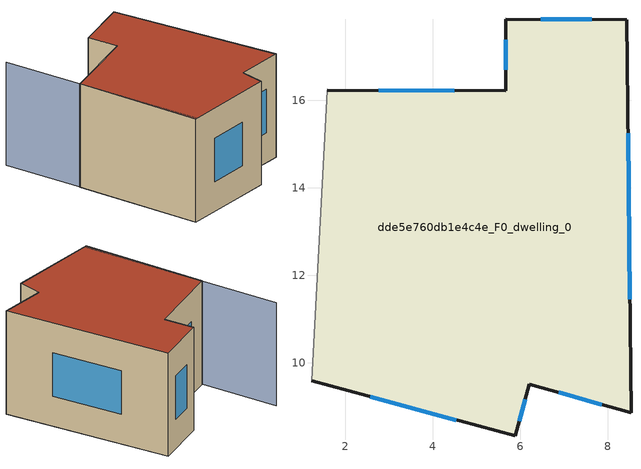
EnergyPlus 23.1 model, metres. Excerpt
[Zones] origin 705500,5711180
dde5e760db1e4c4e_F0_dwelling_0
 floor ground (EU_floor_Construction): 8.53,8.86 8.44,17.84 5.67,17.86 5.67,16.22 1.59,16.23 1.23,9.59 5.88,8.33 6.21,9.51 z0
 wall outside (EU_wall_Construction): 1.59,16.23 5.67,16.22 5.67,17.86 8.44,17.84 8.53,8.86 6.21,9.51 5.88,8.33 1.23,9.59 z0:6
 wall adiabatic (EU_wall_Construction): 1.23,9.59 1.59,16.23 z0:6
 window (EU_Window_Construction): 7.86,9.05 6.88,9.33 / 6.11,9.17 5.98,8.67 / 4.54,8.7 2.57,9.23 / 2.77,16.23 4.49,16.22 / 5.67,16.69 5.67,17.38 / 6.47,17.85 7.64,17.85 / 8.46,15.25 8.5,11.46 z1.73:4.27
 roof outside (EU_roof_Construction): 8.44,17.84 8.53,8.86 6.21,9.51 5.88,8.33 1.23,9.59 1.59,16.23 5.67,16.22 5.67,17.86 z6
shading: 1.75,20.42 1.35,9.59 z0:6
[Building]
EU S2 Campaign: North Axis=0; Terrain=City; Solar Distribution=FullExterior
[Site:Location]
London: Latitude=51.5; Longitude=-0.5; Time Zone=0; Elevation=25
[SizingPeriod:WeatherFileDays]
AnnualSizingPeriod: Begin Month=1; Begin Day of Month=1; End Month=12; End Day of Month=31; Day of Week for Start Day=Monday; Use Weather File Daylight Saving Period=No; Use Weather File Rain and Snow Indicators=No
[MATERIAL]
EU_InternalMass_Material: Roughness=MediumRough; Thickness=0.1; Conductivity=1; Density=1800; Specific Heat=900; Thermal Absorptance=0.9; Solar Absorptance=0.7; Visible Absorptance=0.7
[MATERIAL:NOMASS] Roughness=MediumRough; Thermal Absorptance=0.9; Solar Absorptance=0.7; Visible Absorptance=0.7
Name | Thermal Resistance
EU_wall_NoMass | 0.724719
EU_roof_NoMass | 2.98947
EU_floor_NoMass | 2.39157
[WINDOWMATERIAL:SIMPLEGLAZINGSYSTEM]
EU_Window_SimpleGlazing: UFactor=2.63425; Solar Heat Gain Coefficient=0.76; Visible Transmittance=0.76
[CONSTRUCTION]
EU_wall_Construction: EU_wall_NoMass
EU_roof_Construction: EU_roof_NoMass
EU_floor_Construction: EU_floor_NoMass
EU_InternalMass_Construction: EU_InternalMass_Material
EU_Window_Construction: EU_Window_SimpleGlazing
[ZONE]
dde5e760db1e4c4e_F0_dwelling_0: Type=1; Multiplier=1; Ceiling Height=autocalculate; Volume=333.281; Floor Area=autocalculate; Part of Total Floor Area=Yes
[INTERNALMASS]
dde5e760db1e4c4e_F0_dwelling_0_EU_InternalMass: Construction=EU_InternalMass_Construction; Zone or ZoneList=dde5e760db1e4c4e_F0_dwelling_0; Surface Area=55.547
[OTHEREQUIPMENT]
EU_Step8_InternalGain_dde5e760db1e4c4e_F0_dwelling_0_f000: Fuel Type=Electricity; Zone or ZoneList or Space or SpaceList=dde5e760db1e4c4e_F0_dwelling_0; Schedule=EU_Step8_GainSchedule_dde5e760db1e4c4e_F0_dwelling_0_f000; Design Level Calculation Method=Watts/Area; Power per Zone Floor Area=1; Fraction Latent=0; Fraction Radiant=0; Fraction Lost=0; Carbon Dioxide Generation Rate=0; EndUse Subcategory=EU_Step8_InternalGains
[ZONEVENTILATION:DESIGNFLOWRATE]
EU_ConstantAir_dde5e760db1e4c4e_F0_dwelling_0: Zone or ZoneList or Space or SpaceList=dde5e760db1e4c4e_F0_dwelling_0; Schedule=EU_AlwaysOn; Design Flow Rate Calculation Method=AirChanges/Hour; Air Changes per Hour=0.418135; Ventilation Type=Natural; Fan Pressure Rise=0; Fan Total Efficiency=1; Constant Term Coefficient=1; Temperature Term Coefficient=0; Velocity Term Coefficient=0; Velocity Squared Term Coefficient=0; Minimum Indoor Temperature=-100; Maximum Indoor Temperature=100; Delta Temperature=-100; Minimum Outdoor Temperature=-100; Maximum Outdoor Temperature=100; Maximum Wind Speed=40
[HVACTEMPLATE:THERMOSTAT]
EU_HeatOnly_dde5e760db1e4c4e_F0_dwelling_0: Constant Heating Setpoint=20; Constant Cooling Setpoint=50
[HVACTEMPLATE:ZONE:IDEALLOADSAIRSYSTEM]
dde5e760db1e4c4e_F0_dwelling_0: Template Thermostat=EU_HeatOnly_dde5e760db1e4c4e_F0_dwelling_0; System Availability Schedule=EU_AlwaysOn; Maximum Heating Supply Air Temperature=50; Minimum Cooling Supply Air Temperature=13; Maximum Heating Supply Air Humidity Ratio=0.0156; Minimum Cooling Supply Air Humidity Ratio=0.0077; Heating Limit=NoLimit; Cooling Limit=NoLimit; Heating Availability Schedule=EU_AlwaysOn; Cooling Availability Schedule=EU_CoolingOff; Dehumidification Control Type=ConstantSensibleHeatRatio; Cooling Sensible Heat Ratio=0.7; Dehumidification Setpoint=60; Humidification Control Type=None; Humidification Setpoint=30; Outdoor Air Method=None; Outdoor Air Flow Rate per Person=0.00944; Outdoor Air Flow Rate per Zone Floor Area=0; Outdoor Air Flow Rate per Zone=0; Demand Controlled Ventilation Type=None; Outdoor Air Economizer Type=NoEconomizer; Heat Recovery Type=None; Sensible Heat Recovery Effectiveness=0.7; Latent Heat Recovery Effectiveness=0.65
[SIZING:ZONE]
dde5e760db1e4c4e_F0_dwelling_0: Zone Cooling Design Supply Air Temperature Input Method=SupplyAirTemperature; Zone Cooling Design Supply Air Temperature=13; Zone Heating Design Supply Air Temperature Input Method=SupplyAirTemperature; Zone Heating Design Supply Air Temperature=50; Zone Cooling Design Supply Air Humidity Ratio=0.008; Zone Heating Design Supply Air Humidity Ratio=0.008; Cooling Design Air Flow Method=DesignDay; Cooling Design Air Flow Rate=0; Cooling Minimum Air Flow per Zone Floor Area=0.000762; Cooling Minimum Air Flow=0; Cooling Minimum Air Flow Fraction=0.2; Heating Design Air Flow Method=DesignDay; Heating Design Air Flow Rate=0; Heating Maximum Air Flow per Zone Floor Area=0.002032; Heating Maximum Air Flow=0.141576; Heating Maximum Air Flow Fraction=0.3; Account for Dedicated Outdoor Air System=No; Dedicated Outdoor Air System Control Strategy=NeutralSupplyAir; Dedicated Outdoor Air Low Setpoint Temperature for Design=autosize; Dedicated Outdoor Air High Setpoint Temperature for Design=autosize; Zone Load Sizing Method=Sensible Load Only No Latent Load; Zone Latent Cooling Design Supply Air Humidity Ratio Input Method=HumidityRatioDifference; Zone Cooling Design Supply Air Humidity Ratio Difference=0.005; Zone Latent Heating Design Supply Air Humidity Ratio Input Method=HumidityRatioDifference; Zone Humidification Design Supply Air Humidity Ratio Difference=0.005
[SCHEDULE:CONSTANT]
Name | Hourly Value
EU_AlwaysOn | 1
EU_CoolingOff | 0
[SCHEDULE:FILE]
EU_Step8_GainSchedule_dde5e760db1e4c4e_F0_dwelling_0_f000: File=../../schedules/dde5e760db1e4c4e/dde5e760db1e4c4e_F0_dwelling_0_f000_gain.csv; Column Number=1; Rows to Skip at Top=0; Number of Hours of Data=8760; Column Separator=Comma; Interpolate to Timestep=No; Minutes per Item=60; Adjust Schedule for Daylight Savings=Yes
